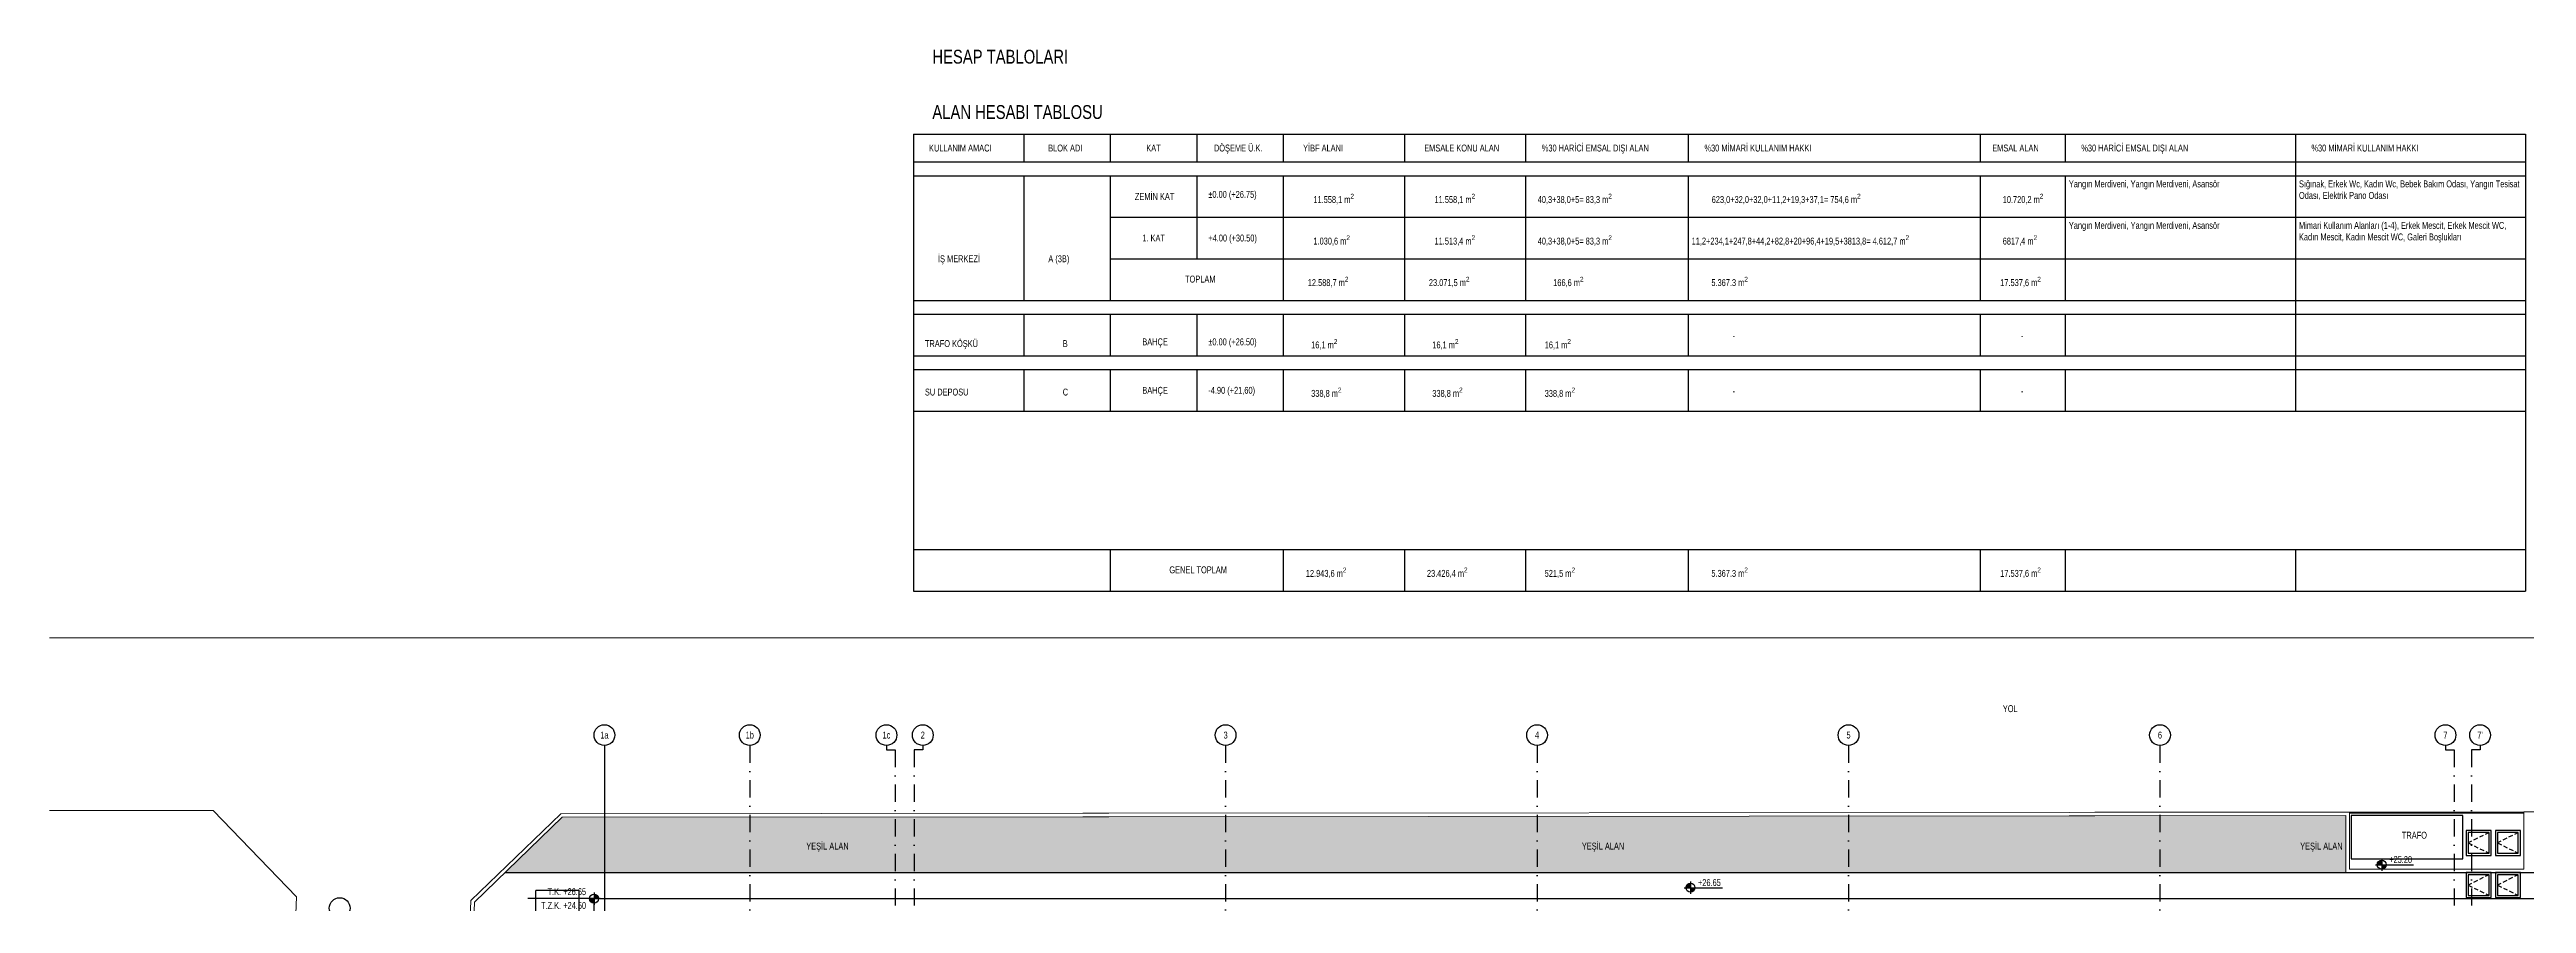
# Model space of a CAD drawing. Header units: centimetres. Extents: x 28733 to 98303, y -2883 to 8555.
# Drawn here: x 28733 to 35890, y 6088 to 8555 of the extents above; entities that cross this region are included whole.
import ezdxf
from ezdxf.enums import TextEntityAlignment as Align

# ---------------------------------------------------------------- set-up
doc = ezdxf.new("R2010")
doc.units = ezdxf.units.CM
doc.header["$LTSCALE"] = 100
doc.linetypes.add('DASHDOT2', pattern=[0.5, 0.25, -0.125, 0, -0.125])
doc.linetypes.add('HIDDEN2', pattern=[0.1875, 0.125, -0.0625])
for name, color, linetype in [('A-ANNO-DIMS', 187, 'Continuous'), ('A-ANNO-GRID', 155, 'DASHDOT2'), ('A-ANNO-TEXT', 50, 'Continuous'), ('A-ANNO-TTBL', 157, 'Continuous'), ('A-ELEV-01', 255, 'Continuous'), ('A-ELEV-02', 253, 'Continuous'), ('A-ELEV-03', 251, 'Continuous'), ('A-ROOF-OTLN', 32, 'Continuous'), ('L-PLNT', 87, 'Continuous'), ('L-PRKG', 39, 'Continuous'), ('L-SITE-CURB', 33, 'Continuous')]:
    doc.layers.add(name, color=color, linetype=linetype)
doc.styles.add('Fields_100', font='act_simplex.shx', dxfattribs={"width": 0.8, "height": 20})
doc.styles.add('Fields_200', font='act_simplex.shx', dxfattribs={"width": 0.8, "height": 40})

# ---------------------------------------------------------------- blocks, each defined once
blk = doc.blocks.new('Kot_plan')
h = blk.add_hatch(color=0)
h.paths.add_polyline_path([(0, 13, 0.414214), (-13, 0), (0, 0)])
h.paths.add_polyline_path([(13, 0), (0, 0), (0, -13, 0.414214)])
at = {"color": 0}
for p, q in [((-18, 0), (92, 0)), ((0, 18), (0, -18))]:
    blk.add_line(p, q, dxfattribs=at)
blk.add_circle((0, 0), 13, dxfattribs=at)
at = {"color": 0, "style": 'Fields_100', "width": 0.8}
blk.add_attdef('BITMISKOT', (21.6, 5), '', height=20, dxfattribs=at)
blk.add_attdef('KABAKOT', text='', height=20, dxfattribs=at).set_placement((21.6, -5), align=Align.TOP_LEFT)

msp = doc.modelspace()

# ---------------------------------------------------------------- hatches: boundary and pattern name
at = {"layer": 'A-ANNO-DIMS'}
h = msp.add_hatch(color=256, dxfattribs=at)
h.paths.add_polyline_path([(30306.24, 6115.3, -0.4142136), (30319.24, 6102.3), (30306.24, 6102.3)])
h.paths.add_polyline_path([(30293.24, 6102.3), (30306.24, 6102.3), (30306.24, 6089.3, -0.4142136)])
at = {"layer": 'L-PLNT'}
h = msp.add_hatch(dxfattribs=at)
h.set_pattern_fill('DOTS', color=256, scale=5, angle=90)
h.set_pattern_definition([(90, (28513.647, 29623.517), (-7.9375, 3.96875), [0, -7.9375])])
h.paths.add_polyline_path([(30048.48, 6177.3), (30214.25, 6337.2), (35368.73, 6341.52), (35368.73, 6177.3)])

# ---------------------------------------------------------------- linework, layer by layer
at = {"layer": 'A-ANNO-DIMS'}
for p, q in [((30324.24, 6102.3), (30115.39, 6102.3)), ((30306.24, 6120.3), (30306.24, 6084.3))]:
    msp.add_line(p, q, dxfattribs=at)
msp.add_circle((30306.24, 6102.3), 13, dxfattribs=at)
at = {"layer": 'A-ANNO-GRID', "linetype": 'Continuous', "ltscale": 2}
msp.add_line((30336.24, 6544.8), (30336.24, 3147.3), dxfattribs=at)
at = {"layer": 'A-ANNO-GRID', "ltscale": 2}
for p, q in [((30756.24, 6544.8), (30756.24, 3147.3)), ((31176.24, 6532.3), (31176.24, 3147.3)), ((31231.24, 6532.3), (31231.24, 3147.3)), ((32131.24, 6544.8), (32131.24, 3127.3)), ((33031.24, 6544.8), (33031.24, 3147.3)), ((33931.24, 6544.8), (33931.24, 3147.3)), ((34831.24, 6544.8), (34831.24, 3181.12)), ((35681.24, 6532.3), (35681.24, 3147.3)), ((35731.24, 6532.3), (35731.24, 3147.3))]:
    msp.add_line(p, q, dxfattribs=at)
at = {"layer": 'A-ANNO-GRID', "linetype": 'Continuous', "ltscale": 10}
for points in [[(31151.24, 6544.8), (31151.24, 6532.3), (31176.24, 6532.3)], [(31256.24, 6544.8), (31256.24, 6532.3), (31231.24, 6532.3)], [(35656.24, 6544.8), (35656.24, 6532.3), (35681.24, 6532.3)], [(35756.24, 6544.8), (35756.24, 6532.3), (35731.24, 6532.3)]]:
    msp.add_lwpolyline(points, dxfattribs=at)
for centre in [(30336.24, 6574.8), (30756.24, 6574.8), (31151.24, 6574.8), (31256.24, 6574.8), (32131.24, 6574.8), (33031.24, 6574.8), (33931.24, 6574.8), (34831.24, 6574.8), (35656.24, 6574.8), (35756.24, 6574.8), (29571.32, 6074.8)]:
    msp.add_circle(centre, 30, dxfattribs=at)
at = {"layer": 'A-ANNO-TTBL'}
for p, q in [((35222.94, 8310.73), (35222.94, 7510.73)), ((35887.86, 8310.73), (35887.86, 6990.73)), ((35222.94, 7110.73), (35222.94, 6990.73))]:
    msp.add_line(p, q, dxfattribs=at)
for points in [[(31229.86, 8310.73), (35887.86, 8310.73)], [(31229.86, 8310.73), (31229.86, 6990.73), (35887.86, 6990.73)], [(31549.02, 8230.73), (31549.02, 8310.73)], [(31799.02, 8230.73), (31799.02, 8310.73)], [(32049.02, 8230.73), (32049.02, 8310.73)], [(32299.02, 8230.73), (32299.02, 8310.73)], [(32649.02, 8230.73), (32649.02, 8310.73)], [(32999.02, 8230.73), (32999.02, 8310.73)], [(33469.02, 8230.73), (33469.02, 8310.73)], [(34312.93, 8230.73), (34312.93, 8310.73)], [(34558.03, 8230.73), (34558.03, 8310.73)], [(31229.86, 8230.73), (35887.86, 8230.73)], [(31229.86, 8190.73), (35887.86, 8190.73)], [(31549.02, 7830.73), (31549.02, 8190.73)], [(31799.02, 7830.73), (31799.02, 8190.73)], [(32049.02, 7950.73), (32049.02, 8190.73)], [(32299.02, 7830.73), (32299.02, 8190.73)], [(32649.02, 7830.73), (32649.02, 8190.73)], [(32999.02, 7830.73), (32999.02, 8190.73)], [(33469.02, 7830.73), (33469.02, 8190.73)], [(34312.93, 7830.73), (34312.93, 8190.73)], [(34558.03, 7830.73), (34558.03, 8190.73)], [(31799.02, 8070.73), (35887.86, 8070.73)], [(31799.02, 7950.73), (35887.86, 7950.73)], [(31229.86, 7830.73), (35887.86, 7830.73)], [(31229.86, 7790.73), (35887.86, 7790.73)], [(31549.02, 7670.73), (31549.02, 7790.73)], [(31799.02, 7670.73), (31799.02, 7790.73)], [(32049.02, 7670.73), (32049.02, 7790.73)], [(32299.02, 7670.73), (32299.02, 7790.73)], [(32649.02, 7670.73), (32649.02, 7790.73)], [(32999.02, 7670.73), (32999.02, 7790.73)], [(33469.02, 7670.73), (33469.02, 7790.73)], [(34312.93, 7670.73), (34312.93, 7790.73)], [(34558.03, 7670.73), (34558.03, 7790.73)], [(31229.86, 7670.73), (35887.86, 7670.73)], [(31229.86, 7630.73), (35887.86, 7630.73)], [(31549.02, 7510.73), (31549.02, 7630.73)], [(31799.02, 7510.73), (31799.02, 7630.73)], [(32049.02, 7510.73), (32049.02, 7630.73)], [(32299.02, 7510.73), (32299.02, 7630.73)], [(32649.02, 7510.73), (32649.02, 7630.73)], [(32999.02, 7510.73), (32999.02, 7630.73)], [(33469.02, 7510.73), (33469.02, 7630.73)], [(34312.93, 7510.73), (34312.93, 7630.73)], [(34558.03, 7510.73), (34558.03, 7630.73)], [(31229.86, 7510.73), (35887.86, 7510.73)], [(31229.86, 7110.73), (35887.86, 7110.73)], [(31799.02, 6990.73), (31799.02, 7110.73)], [(32299.02, 6990.73), (32299.02, 7110.73)], [(32649.02, 6990.73), (32649.02, 7110.73)], [(32999.02, 6990.73), (32999.02, 7110.73)], [(33469.02, 6990.73), (33469.02, 7110.73)], [(34312.93, 6990.73), (34312.93, 7110.73)], [(34558.03, 6990.73), (34558.03, 7110.73)]]:
    msp.add_lwpolyline(points, dxfattribs=at)
at = {"layer": 'A-ELEV-01'}
for points in [[(35378.73, 6352.33), (35882.73, 6352.85)], [(35378.73, 6349.83), (35882.73, 6350.35)]]:
    msp.add_lwpolyline(points, dxfattribs=at)
at = {"layer": 'A-ELEV-02'}
for points in [[(35716.23, 6227.3), (35788.23, 6227.3), (35788.23, 6299.3), (35716.23, 6299.3)], [(35800.73, 6227.3), (35872.73, 6227.3), (35872.73, 6299.3), (35800.73, 6299.3)], [(35722.23, 6233.3), (35782.23, 6233.3), (35782.23, 6293.3), (35722.23, 6293.3)], [(35806.73, 6233.3), (35866.73, 6233.3), (35866.73, 6293.3), (35806.73, 6293.3)], [(35716.26, 6105.3), (35788.26, 6105.3), (35788.26, 6177.3), (35716.26, 6177.3)], [(35722.26, 6111.3), (35782.26, 6111.3), (35782.26, 6171.3), (35722.26, 6171.3)], [(35800.76, 6105.3), (35872.76, 6105.3), (35872.76, 6177.3), (35800.76, 6177.3)], [(35806.76, 6111.3), (35866.76, 6111.3), (35866.76, 6171.3), (35806.76, 6171.3)]]:
    msp.add_lwpolyline(points, close=True, dxfattribs=at)
at = {"layer": 'A-ELEV-02', "linetype": 'HIDDEN2'}
for points in [[(35782.23, 6293.3), (35722.23, 6263.3), (35782.23, 6233.3)], [(35866.73, 6293.3), (35806.73, 6263.3), (35866.73, 6233.3)], [(35782.26, 6171.3), (35722.26, 6141.3), (35782.26, 6111.3)], [(35866.76, 6171.3), (35806.76, 6141.3), (35866.76, 6111.3)]]:
    msp.add_lwpolyline(points, dxfattribs=at)
at = {"layer": 'A-ELEV-03'}
msp.add_line((30048.48, 6177.3), (41922.25, 6177.3), dxfattribs=at)
at = {"layer": 'A-ROOF-OTLN'}
for points in [[(35383.73, 6217.35), (35706.23, 6217.35), (35706.23, 6342.35), (35383.73, 6342.35)], [(30306.24, 6102.3), (40258.74, 6102.3), (40258.74, 3197.3), (30306.24, 3197.3)]]:
    msp.add_lwpolyline(points, close=True, dxfattribs=at)
at = {"layer": 'L-PRKG'}
for p, q in [((30137.86, 3126.13), (30137.86, 6126.13)), ((30262.86, 6126.13), (30137.86, 6126.13)), ((30262.86, 3093.8), (30262.86, 6126.13))]:
    msp.add_line(p, q, dxfattribs=at)
at = {"layer": 'L-SITE-CURB', "lineweight": 0}
for p, q in [((28732.83, 6855.73), (40789.97, 6856.45)), ((29950.64, 6096.82), (30210.21, 6347.2)), ((29960.48, 6092.41), (30214.25, 6337.2)), ((30210.21, 6347.2), (31718.5, 6348.7)), ((30214.25, 6337.2), (31718.51, 6338.7)), ((31718.5, 6348.7), (31793.51, 6348.7)), ((31718.51, 6338.7), (31793.51, 6338.77)), ((31793.51, 6348.77), (34568.5, 6351.53)), ((31793.51, 6338.77), (34568.5, 6341.53)), ((34568.5, 6351.53), (34643.51, 6351.61)), ((34568.5, 6341.53), (34643.51, 6341.53)), ((35882.73, 6352.83), (38018.5, 6354.95)), ((35882.73, 6187.3), (35882.73, 6352.83)), ((30048.48, 6177.3), (35892.73, 6177.3)), ((29827.31, 2886.78), (29950.64, 6096.82)), ((29837.99, 2904.34), (29960.48, 6092.41))]:
    msp.add_line(p, q, dxfattribs=at)
for points in [[(28732.83, 6357.19), (29205.85, 6357.19), (29446.25, 6107.38), (29276.2, 1681.39), (29016.61, 1431.57), (28732.83, 1431.57)], [(34643.51, 6351.6), (35378.73, 6352.33), (35378.73, 6187.3), (35882.73, 6187.3)], [(34643.51, 6341.6), (35368.73, 6342.32), (35368.73, 6177.3)]]:
    msp.add_lwpolyline(points, dxfattribs=at)

# ---------------------------------------------------------------- block references
at = {"layer": 'A-ANNO-DIMS'}
ref = msp.add_blockref('Kot_plan', (33474.64, 6133.75), dxfattribs=at)
ref.add_attrib('BITMISKOT', '+26.65', (33496.23, 6138.75), dxfattribs={"layer": 'A-ANNO-TEXT', "height": 20, "style": 'Fields_100', "width": 0.8})
ref = msp.add_blockref('Kot_plan', (35472.13, 6200.27), dxfattribs=at)
ref.add_attrib('BITMISKOT', '+25.20', (35493.72, 6205.27), dxfattribs={"layer": 'A-ANNO-TEXT', "height": 20, "style": 'Fields_100', "width": 0.8})

# ---------------------------------------------------------------- texts
at = {"layer": 'A-ANNO-GRID', "color": 50, "style": 'Fields_100', "width": 0.8}
for s, p in [('1b', (30756.24, 6574.8)), ('2', (31256.24, 6574.8)), ('3', (32131.24, 6574.8)), ('6', (34831.24, 6574.8)), ('1a', (30336.24, 6574.8)), ('1c', (31151.24, 6574.8)), ('4', (33031.24, 6574.8)), ('5', (33931.24, 6574.8)), ('7', (35656.24, 6574.8)), ("7'", (35756.24, 6574.8))]:
    msp.add_text(s, height=20, rotation=359.926666, dxfattribs=at).set_placement(p, align=Align.MIDDLE_CENTER)
at = {"layer": 'A-ANNO-TEXT', "width": 0.8}
for s, height, style, p in [('HESAP TABLOLARI', 40, 'Fields_200', (31283.88, 8514.71)), ('ALAN HESABI TABLOSU', 40, 'Fields_200', (31283.88, 8354.71)), ('KULLANIM AMACI', 20, 'Fields_100', (31274.2, 8260.8)), ('BLOK ADI', 20, 'Fields_100', (31618.61, 8260.8)), ('KAT', 20, 'Fields_100', (31902.03, 8260.8)), ('DÖŞEME Ü.K.', 20, 'Fields_100', (32097.53, 8260.8)), ('YİBF ALANI', 20, 'Fields_100', (32355.21, 8260.8)), ('EMSALE KONU ALAN', 20, 'Fields_100', (32705.21, 8260.8)), ('%%%30 HARİCİ EMSAL DIŞI ALAN', 20, 'Fields_100', (33044.98, 8260.8)), ('%%%30 MİMARİ KULLANIM HAKKI', 20, 'Fields_100', (33514.98, 8260.8)), ('EMSAL ALAN', 20, 'Fields_100', (34346.57, 8260.8)), ('%%%30 HARİCİ EMSAL DIŞI ALAN', 20, 'Fields_100', (34603.99, 8260.8)), ('%%%30 MİMARİ KULLANIM HAKKI', 20, 'Fields_100', (35268.9, 8260.8)), ('ZEMİN KAT', 20, 'Fields_100', (31869.02, 8120.8)), ('1. KAT', 20, 'Fields_100', (31890.6, 8000.8)), ('+4.00 (+30.50)', 20, 'Fields_100', (32081.33, 8000.8)), ('İŞ MERKEZİ', 20, 'Fields_100', (31300.21, 7940.8)), ('A (3B)', 20, 'Fields_100', (31619.02, 7940.8)), ('TOPLAM', 20, 'Fields_100', (32014.03, 7882.12)), ('TRAFO KÖŞKÜ', 20, 'Fields_100', (31262.4, 7695.8)), ('B', 20, 'Fields_100', (31660.61, 7695.8)), ('BAHÇE', 20, 'Fields_100', (31890.6, 7700.8)), ('%%P0.00 (+26.50)', 20, 'Fields_100', (32081.33, 7700.8)), ('SU DEPOSU', 20, 'Fields_100', (31262.4, 7555.8)), ('C', 20, 'Fields_100', (31660.61, 7555.8)), ('BAHÇE', 20, 'Fields_100', (31890.6, 7560.8)), ('-4.90 (+21,60)', 20, 'Fields_100', (32081.33, 7560.8)), ('GENEL TOPLAM', 20, 'Fields_100', (31968.68, 7042.12)), ('TRAFO', 20, 'Fields_200', (35530.33, 6275.45))]:
    msp.add_text(s, height=height, dxfattribs=dict(at, style=style)).set_placement(p)
at = {"layer": 'A-ANNO-TEXT', "char_height": 20}
for s, width, gutter_width, heights, insert, attachment_point, style in [('\\A1;Yangın Merdiveni, Yangın Merdiveni, Asansör', 781.6442, 879.81, [0], (34568.03, 8177.25), 1, 'Fields_100'), ('\\A1;Sığınak, Erkek Wc, Kadın Wc, Bebek Bakım Odası, Yangın Tesisat Odası, Elektrik Pano Odası', 654.9121, 879.81, [0], (35232.94, 8177.25), 1, 'Fields_100'), ('\\A1;11.558,1 m{\\H0.7x;\\S2^ ;}', 246.3645, 879.81, [0], (32384.98, 8138.73), 1, 'Fields_100'), ('\\A1;11.558,1 m{\\H0.7x;\\S2^ ;}', 246.3645, 879.81, [0], (32734.98, 8138.73), 1, 'Fields_100'), ('\\A1;\\pi70.40837,t430.40837;40,3+38,0+5= 83,3 m{\\H0.7x;\\S2^ ;} ', 434.7596, 879.81, [68], (32962.68, 8138.73), 1, 'Fields_100'), ('\\A1;\\pi48.09883,t168.09883,408.09883;623,0+32,0+32,0+11,2+19,3+37,1= 754,6 m{\\H0.7x;\\S2^ ;} ', 665.95, 879.81, [68], (33487.88, 8138.73), 1, 'Fields_100'), ('\\A1;10.720,2 m{\\H0.7x;\\S2^ ;}', 246.3645, 879.81, [0], (34376.87, 8138.73), 1, 'Fields_100'), ('\\A1;1.030,6 m{\\H0.7x;\\S2^ ;}', 246.3645, 879.81, [0], (32384.98, 8018.73), 1, 'Fields_100'), ('\\A1;11.513,4 m{\\H0.7x;\\S2^ ;}', 246.3645, 879.81, [0], (32734.98, 8018.73), 1, 'Fields_100'), ('\\A1;\\pi70.40837,t430.40837;40,3+38,0+5= 83,3 m{\\H0.7x;\\S2^ ;} ', 434.7596, 879.81, [68], (32962.68, 8018.73), 1, 'Fields_100'), ('\\A1;\\pi18.74829,t378.74829;11,2+234,1+247,8+44,2+82,8+20+96,4+19,5+3813,8= 4.612,7 m{\\H0.7x;\\S2^ ;\\H1.42857x; } ', 866.2966, 879.81, [68], (33459.19, 8018.73), 1, 'Fields_100'), ('\\A1;6817,4 m{\\H0.7x;\\S2^ ;}', 246.3645, 879.81, [0], (34376.87, 8018.73), 1, 'Fields_100'), ('\\A1;Yangın Merdiveni, Yangın Merdiveni, Asansör', 781.6442, 879.81, [0], (34568.03, 8057.25), 1, 'Fields_100'), ('\\A1;Mimari Kullanım Alanları (1-4), Erkek Mescit, Erkek Mescit WC, Kadın Mescit, Kadın Mescit WC, Galeri Boşlukları', 654.9121, 879.81, [0], (35232.94, 8057.25), 1, 'Fields_100'), ('\\A1;12.588,7 m{\\H0.7x;\\S2^ ;}', 246.3645, 879.81, [0], (32368.69, 7898.73), 1, 'Fields_100'), ('\\A1;23.071,5 m{\\H0.7x;\\S2^ ;}', 246.3645, 879.81, [0], (32718.69, 7898.73), 1, 'Fields_100'), ('\\A1;\\pi223.69707;166,6 m{\\H0.7x;\\S2^ ;}', 557.718, 879.81, [0], (32854.25, 7898.73), 1, 'Fields_100'), ('\\A1;\\pi210.74469;5.367.3 m{\\H0.7x;\\S2^ ;}', 557.718, 879.81, [0], (33324.25, 7898.73), 1, 'Fields_100'), ('\\A1;17.537,6 m{\\H0.7x;\\S2^ ;}', 246.3645, 879.81, [0], (34369.72, 7898.73), 1, 'Fields_100'), ('\\A1;16,1 m{\\H0.7x;\\S2^ ;}', 246.3645, 879.81, [0], (32378.55, 7718.73), 1, 'Fields_100'), ('\\A1;16,1 m{\\H0.7x;\\S2^ ;}', 246.3645, 879.81, [0], (32728.55, 7718.73), 1, 'Fields_100'), ('\\A1;16,1 m{\\H0.7x;\\S2^ ;}', 246.3645, 879.81, [0], (33053.33, 7718.73), 1, 'Fields_100'), ('\\A1;\\pi272.00183;-', 557.718, 879.81, [0], (33324.25, 7738.73), 1, 'Fields_100'), ('\\A1;-', 246.3645, 879.81, [0], (34429.65, 7738.73), 1, 'Fields_100'), ('\\A1;338,8 m{\\H0.7x;\\S2^ ;}', 246.3645, 879.81, [0], (32378.55, 7578.73), 1, 'Fields_100'), ('\\A1;338,8 m{\\H0.7x;\\S2^ ;}', 246.3645, 879.81, [0], (32728.55, 7578.73), 1, 'Fields_100'), ('\\A1;338,8 m{\\H0.7x;\\S2^ ;}', 246.3645, 879.81, [0], (33053.33, 7578.73), 1, 'Fields_100'), ('\\A1;\\pi272.00183;-', 557.718, 879.81, [0], (33324.25, 7578.73), 1, 'Fields_100'), ('\\A1;-', 246.3645, 879.81, [0], (34429.65, 7578.73), 1, 'Fields_100'), ('\\A1;12.943,6 m{\\H0.7x;\\S2^ ;}', 246.3645, 879.81, [23.81], (32363.1, 7058.73), 1, 'Fields_100'), ('\\A1;23.426,4 m{\\H0.7x;\\S2^ ;}', 246.3645, 879.81, [0], (32713.1, 7058.73), 1, 'Fields_100'), ('\\A1;521,5 m{\\H0.7x;\\S2^ ;}', 246.3645, 879.81, [0], (33053.33, 7058.73), 1, 'Fields_100'), ('\\A1;\\pi210.74469;5.367.3 m{\\H0.7x;\\S2^ ;}', 557.718, 879.81, [0], (33324.25, 7058.73), 1, 'Fields_100'), ('\\A1;17.537,6 m{\\H0.7x;\\S2^ ;}', 246.3645, 879.81, [0], (34369.72, 7058.73), 1, 'Fields_100'), ('YOL', 290.9769, 100, [0], (34398.6, 6650.95), 5, 'Fields_200'), ('YEŞİL ALAN', 290.9769, 100, [0], (30980.77, 6250.87), 5, 'Fields_200'), ('YEŞİL ALAN', 290.9769, 100, [0], (33221.95, 6250.87), 5, 'Fields_200'), ('YEŞİL ALAN', 290.9769, 100, [0], (35297.72, 6250.87), 5, 'Fields_200'), ('T.Z.K. +24.50', 268.2461, 100, [0], (30283.24, 6082.3), 6, 'Fields_100'), ('T.K. +26.65', 268.2461, 100, [0], (30283.24, 6122.3), 6, 'Fields_100')]:
    msp.add_mtext_dynamic_manual_height_columns(s, width=width, gutter_width=gutter_width, heights=heights, dxfattribs=dict(at, insert=insert, attachment_point=attachment_point, style=style))
at = {"layer": 'A-ANNO-TEXT', "insert": (32081.33, 8146.82), "char_height": 20, "width": 228.2432, "attachment_point": 1, "style": 'Fields_100'}
msp.add_mtext('%%P0.00 (+26.75)', dxfattribs=at)

doc.saveas('drawing.dxf')
